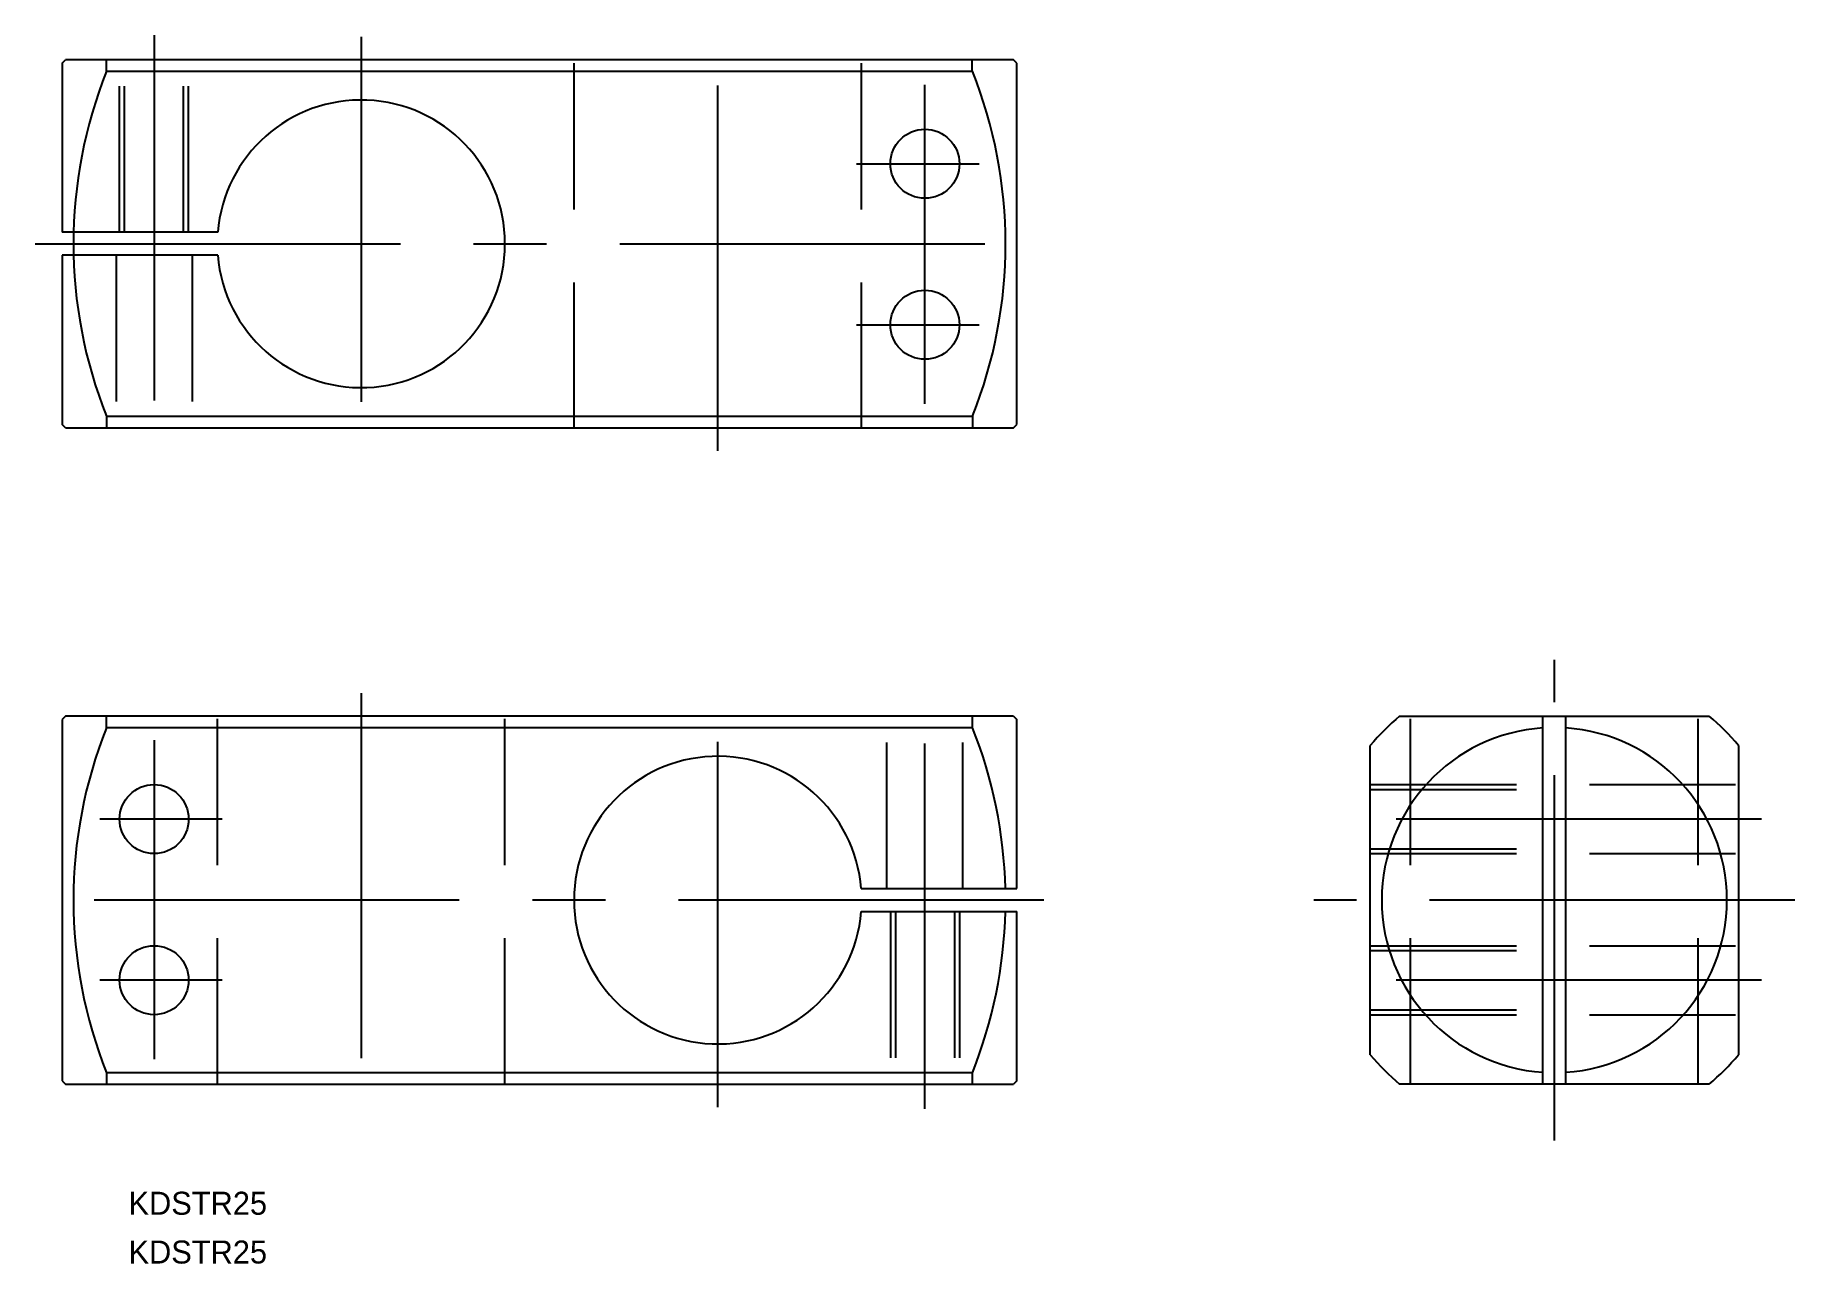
# Model space of a CAD drawing. Extents: x 401 to 554, y 631 to 738.
import ezdxf

# ---------------------------------------------------------------- set-up
doc = ezdxf.new("R2010")
doc.units = 0
doc.linetypes.add('CENTER', pattern=[50.8, 31.75, -6.35, 6.35, -6.35])
doc.linetypes.add('DASHED', pattern=[19.05, 12.7, -6.35])
doc.layers.get('0').update_dxf_attribs({"linetype": 'CONTINUOUS'})
doc.layers.add('CENTER', color=1, linetype='CENTER')

msp = doc.modelspace()

# ---------------------------------------------------------------- linework, layer by layer
at = {"color": 7, "linetype": 'CONTINUOUS'}
for p, q in [((403.72, 735.43), (404.02, 735.73)), ((486.42, 735.73), (404.02, 735.73)), ((407.59, 734.74), (407.59, 735.73)), ((482.84, 734.74), (482.84, 735.73)), ((486.72, 735.43), (486.42, 735.73)), ((403.72, 735.43), (403.72, 720.73)), ((407.59, 734.74), (482.84, 734.74)), ((486.72, 704.03), (486.72, 735.43)), ((417.26, 720.73), (403.72, 720.73)), ((403.72, 718.73), (403.72, 704.03)), ((417.26, 718.73), (403.72, 718.73)), ((404.02, 703.73), (403.72, 704.03)), ((404.02, 703.73), (486.42, 703.73)), ((407.58, 704.74), (407.58, 703.73)), ((407.58, 704.74), (482.85, 704.74)), ((482.85, 704.74), (482.85, 703.73)), ((486.42, 703.73), (486.72, 704.03)), ((404.02, 678.68), (403.72, 678.38)), ((403.72, 678.38), (403.72, 646.98)), ((486.42, 678.68), (404.02, 678.68)), ((407.58, 677.67), (407.58, 678.68)), ((482.85, 677.67), (407.58, 677.67)), ((482.85, 677.67), (482.85, 678.68)), ((486.42, 678.68), (486.72, 678.38)), ((486.72, 663.68), (486.72, 678.38)), ((519.98, 678.68), (546.87, 678.68)), ((532.43, 646.68), (532.43, 678.68)), ((534.43, 646.68), (534.43, 678.68)), ((517.43, 649.24), (517.43, 676.13)), ((549.43, 676.13), (549.43, 649.24)), ((473.18, 663.68), (486.72, 663.68)), ((473.18, 661.68), (486.72, 661.68)), ((486.72, 646.98), (486.72, 661.68)), ((403.72, 646.98), (404.02, 646.68)), ((482.84, 647.67), (407.59, 647.67)), ((407.59, 647.67), (407.59, 646.68)), ((482.84, 647.67), (482.84, 646.68)), ((486.72, 646.98), (486.42, 646.68)), ((404.02, 646.68), (486.42, 646.68)), ((546.87, 646.68), (519.98, 646.68))]:
    msp.add_line(p, q, dxfattribs=at)
at = {"color": 3, "linetype": 'DASHED'}
for p, q in [((408.72, 720.73), (408.72, 735.73)), ((409.15, 720.73), (409.15, 735.73)), ((414.28, 720.73), (414.28, 735.73)), ((414.72, 720.73), (414.72, 735.73)), ((448.22, 703.67), (448.22, 735.67)), ((473.22, 703.67), (473.22, 735.67)), ((408.42, 718.73), (408.42, 703.73)), ((415.02, 718.73), (415.02, 703.73)), ((417.22, 646.68), (417.22, 678.68)), ((442.22, 646.68), (442.22, 678.68)), ((475.42, 663.68), (475.42, 678.68)), ((482.02, 663.68), (482.02, 678.68)), ((520.93, 646.68), (520.93, 678.68)), ((545.93, 646.68), (545.93, 678.68)), ((517.43, 672.72), (549.43, 672.72)), ((517.43, 672.29), (532.43, 672.29)), ((517.43, 667.15), (532.43, 667.15)), ((517.43, 666.72), (549.43, 666.72)), ((475.72, 661.68), (475.72, 646.68)), ((476.15, 661.68), (476.15, 646.68)), ((481.28, 661.68), (481.28, 646.68)), ((481.72, 661.68), (481.72, 646.68)), ((517.43, 658.72), (549.43, 658.72)), ((517.43, 658.29), (532.43, 658.29)), ((517.43, 653.15), (532.43, 653.15)), ((517.43, 652.72), (549.43, 652.72))]:
    msp.add_line(p, q, dxfattribs=at)
at = {"color": 7, "linetype": 'CONTINUOUS'}
for centre in [(478.72, 726.69), (478.72, 712.69), (411.72, 669.72), (411.72, 655.72)]:
    msp.add_circle(centre, 3, dxfattribs=at)
for centre, radius, start, end in [((445.22, 719.73), 40.51, 158.246, 201.7109), ((445.22, 719.73), 40.51, 338.2891, 21.754), ((429.72, 719.73), 12.5, 184.5886, 175.4114), ((445.22, 662.68), 40.51, 158.2891, 201.754), ((445.22, 662.68), 40.51, 1.4145, 21.7109), ((533.43, 662.68), 20.9, 130.044, 139.956), ((533.43, 662.68), 15, 93.8226, 266.1774), ((533.43, 662.68), 15, 273.8226, 86.1774), ((533.43, 662.68), 20.9, 40.044, 49.956), ((460.72, 662.68), 12.5, 4.5886, 355.4114), ((445.22, 662.68), 40.51, 338.246, 358.5855), ((533.43, 662.68), 20.9, 220.044, 229.956), ((533.43, 662.68), 20.9, 310.044, 319.956)]:
    msp.add_arc(centre, radius, start, end, dxfattribs=at)
at = {"layer": 'CENTER', "color": 1, "linetype": 'CENTER'}
for p, q in [((411.72, 737.86), (411.72, 701.73)), ((429.72, 737.73), (429.72, 701.73)), ((460.72, 701.73), (460.72, 737.61)), ((478.72, 705.82), (478.72, 733.56)), ((472.78, 726.69), (483.43, 726.69)), ((401.39, 719.73), (488.23, 719.73)), ((472.78, 712.69), (483.43, 712.69)), ((533.43, 641.78), (533.43, 683.58)), ((429.72, 680.68), (429.72, 644.8)), ((460.72, 644.68), (460.72, 680.68)), ((478.72, 644.55), (478.72, 680.68)), ((411.72, 676.59), (411.72, 648.85)), ((417.65, 669.72), (407, 669.72)), ((551.43, 669.72), (515.43, 669.72)), ((489.05, 662.68), (402.2, 662.68)), ((554.33, 662.68), (512.53, 662.68)), ((417.65, 655.72), (407, 655.72)), ((551.43, 655.72), (515.43, 655.72))]:
    msp.add_line(p, q, dxfattribs=at)

# ---------------------------------------------------------------- texts
at = {"color": 7, "linetype": 'CONTINUOUS'}
for p in [(409.5, 635.33), (409.5, 631.09)]:
    msp.add_text('KDSTR25', height=2, dxfattribs=at).set_placement(p)

doc.saveas('drawing.dxf')
